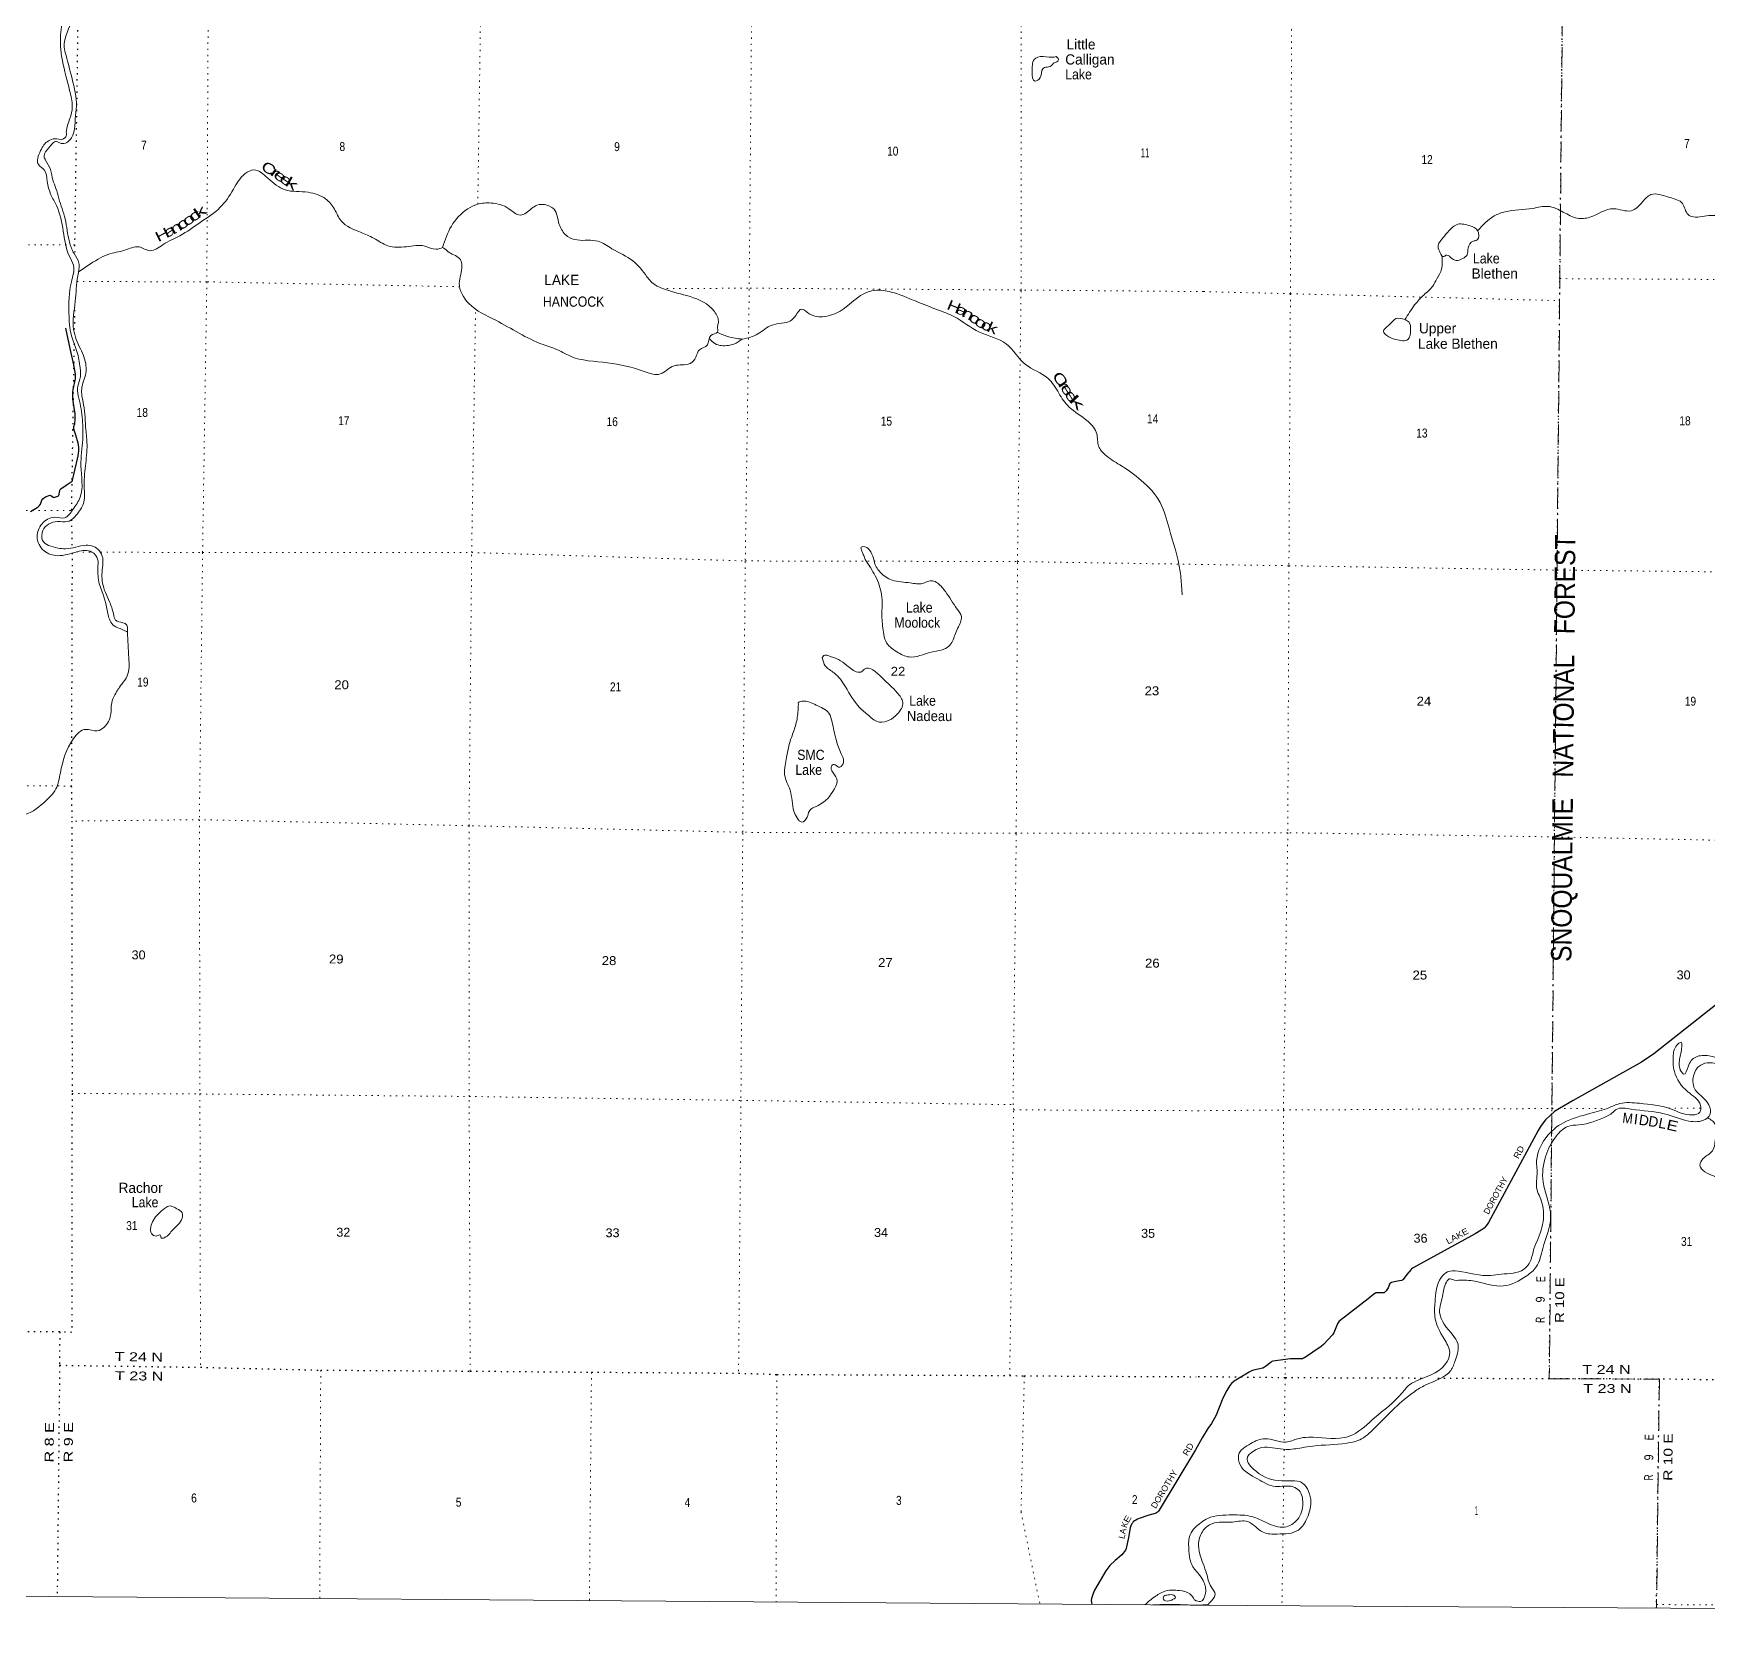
# Model space of a CAD drawing. Header units: feet. Extents: x -248627 to 3, y 0 to 184934.
# Drawn here: x -178134 to -145344, y 0 to 31326 of the extents above; entities that cross this region are included whole.
import ezdxf
from ezdxf.enums import TextEntityAlignment as Align

# ---------------------------------------------------------------- set-up
doc = ezdxf.new("R2010")
doc.units = ezdxf.units.FT
doc.header["$LTSCALE"] = 80
doc.linetypes.add('DOT_DASHED', pattern=[7.7, 5, -1.2, 0.3, -1.2])
doc.linetypes.add('DOTTED', pattern=[1.5, 0.3, -1.2])
for name, color, linetype, lineweight in [('29', 7, 'Continuous', 25), ('30', 7, 'Continuous', 13), ('39', 7, 'Continuous', 13), ('4', 7, 'Continuous', 13), ('41', 7, 'Continuous', 13), ('44', 7, 'DOT_DASHED', 13), ('6', 7, 'DOTTED', 25), ('7', 7, 'DOTTED', 13)]:
    doc.layers.add(name, color=color, linetype=linetype, lineweight=lineweight)

msp = doc.modelspace()

# ---------------------------------------------------------------- linework, layer by layer
at = {"layer": '29'}
for points in [[(-177894.13, 22250.09), (-177835.11, 22274.74), (-177813.03, 22280.67), (-177795.94, 22276.52), (-177751.43, 22244.47), (-177735.46, 22236.78), (-177714.04, 22239.13), (-177655.28, 22260.5), (-177642.21, 22271.15), (-177632.13, 22294.33), (-177621.45, 22376.23), (-177611.6, 22391.39), (-177596.52, 22406.5), (-177491.15, 22477.57), (-177395.33, 22540.04), (-177379.31, 22557.85), (-177372.18, 22575.65), (-177319.65, 22798.4), (-177272.48, 22995.85), (-177260.01, 23052.83), (-177252.98, 23109.28), (-177249.33, 23136.51), (-177249.33, 23218.41), (-177253.81, 23266.42), (-177260.01, 23300.31), (-177304.26, 23456.8), (-177341.91, 23574.51), (-177343.66, 23596.6), (-177341.91, 23626.14), (-177325.89, 23681.34), (-177321.26, 23708.95), (-177316.99, 23734.75), (-177318.77, 23852.27), (-177319.96, 23872.09), (-177357.07, 24124.65), (-177363.28, 24167.41), (-177365.06, 24245.75), (-177365.06, 24300.95), (-177358.48, 24352.3), (-177313.43, 24560.91), (-177311.25, 24597.1), (-177313.43, 24642.81), (-177324.11, 24728.28), (-177344.59, 24837.49), (-177416.6, 25155.22), (-177501, 25555.79)], [(-178191.66, 21964.05), (-178065.38, 22040.04), (-178043.43, 22055.74), (-178018.5, 22080.67), (-177999.64, 22107.19), (-177973.91, 22185.23), (-177954.4, 22208.86), (-177918.79, 22235.57), (-177896.18, 22248.11)], [(-144905.44, 12513.93), (-146399.02, 11338.8), (-146635.94, 11171.71), (-147976.72, 10420.31), (-148243.51, 10268.49), (-148340.84, 10204.01), (-148423.19, 10134.86), (-148515.46, 10042.54), (-148600.45, 9933.2), (-148664.17, 9832.2), (-149636.47, 8031.81), (-149660.34, 7993.12), (-149687.05, 7957.89), (-149722.26, 7922.66), (-149779.32, 7883.78), (-149896.01, 7812.55), (-151108.77, 7143.61), (-151129.41, 7131.47), (-151141.21, 7123.91), (-151151.79, 7114.77), (-151235.22, 7012.77), (-151303.02, 6917.67), (-151309.37, 6910.7), (-151313.16, 6907.51), (-151316.95, 6905.09), (-151321.2, 6903.11), (-151326.06, 6901.29), (-151335.8, 6898.85), (-151447.69, 6879.72), (-151537.01, 6854.2), (-151556.13, 6846.61), (-151562.2, 6841.75), (-151568.82, 6834.48), (-151599.23, 6751.25), (-151610, 6732.1), (-151641, 6693.61)], [(-151641, 6693.61), (-151658.41, 6671.99), (-151664.71, 6665.55), (-151671.08, 6660.53), (-151678.37, 6656.59), (-151686.03, 6654.07), (-151694.15, 6652.79), (-151701.27, 6652.34), (-151799.23, 6656.19), (-151825.94, 6654.98), (-151838.08, 6651.95), (-151848.17, 6647.63), (-151881.79, 6627.04), (-151994.02, 6540.16), (-152542.81, 6112.59), (-152558.59, 6099.24), (-152573.64, 6082.03), (-152586.51, 6062.8), (-152598.65, 6036.06), (-152664.21, 5870.86), (-152690.65, 5829.24), (-152865.13, 5644.31), (-152910, 5605.58), (-153235.39, 5383.14), (-153257.25, 5372.21), (-153280.4, 5363.15), (-153322.8, 5360.06), (-153515.82, 5359.24), (-153857.57, 5314.5), (-153876.99, 5307.21), (-153892.58, 5298.19), (-154000.82, 5210.03), (-154022.67, 5195.46), (-154052.6, 5180.78), (-154235.73, 5140.18), (-154276.39, 5126.22), (-154320.91, 5100.61), (-154614.28, 4921.95), (-154665.48, 4877.8), (-154699.47, 4836.5), (-154757.74, 4741.75), (-154836.61, 4593.55), (-154966.46, 4258.27), (-155060.53, 4093.92), (-155130.43, 3994.68), (-155246.2, 3813.54), (-155372.57, 3577.25)], [(-155372.57, 3577.25), (-156084.29, 2396.73), (-156098.57, 2376.6), (-156116.96, 2359.24), (-156138.51, 2342.94), (-156163.42, 2331.07), (-156308.67, 2292.27), (-156479.04, 2234.62), (-156507.42, 2222), (-156543.14, 2204.15), (-156568.36, 2187.32), (-156593.59, 2166.29), (-156610.4, 2143.15), (-156625.89, 2119.76), (-156639.85, 2087.38), (-156653.19, 2048.04), (-156687.29, 1861.05), (-156733.74, 1648), (-156747.57, 1615.72), (-156768.07, 1582.59), (-156788.56, 1552.62), (-156813.47, 1523.92), (-156947.41, 1410.48), (-157048.68, 1310.21), (-157090.72, 1263.94), (-157128.53, 1208.88), (-157349.71, 828.42), (-157380.8, 767.56), (-157400.78, 703.41), (-157412.33, 666.6), (-157414.43, 632.95), (-157405.47, 548.3)]]:
    msp.add_lwpolyline(points, dxfattribs=at)
at = {"layer": '39'}
msp.add_lwpolyline([(-155147.3, 541.01), (-155233.15, 541.01), (-155393.5, 534.37)], dxfattribs=at)
for points in [[(-175519.29, 46552.7), (-175898.8, 46278.78), (-175992.46, 45903), (-176053.36, 45417.91), (-176127.65, 44685.01), (-176080.01, 44482.76), (-176067.57, 44059.2), (-176206.99, 43875.56), (-176368.32, 43710.35), (-176403.19, 43513.23), (-176465.16, 43247.91), (-176684.28, 42978.63), (-176855.91, 42646.21), (-176850.84, 42424.37), (-176803.42, 41905.59), (-176890.62, 41711.17), (-177182.45, 41426.72), (-177223.61, 41211.53), (-177185.35, 40910.62), (-177096.32, 40641.29), (-177101.77, 40385.31), (-177134.85, 40172.04), (-177219.55, 40013.88), (-177291.28, 39621.68), (-177262.32, 39228.14), (-177209.92, 38931.07), (-177207.37, 38221.35), (-177241.57, 37774.21), (-177260.26, 37431.71), (-177326.82, 36974.93), (-177525.98, 36542.07), (-177820.73, 36340.31), (-177871.25, 36177.67), (-177830.44, 35917.05), (-177744, 35754.61), (-177751.91, 35615.6), (-177844.21, 35191.41), (-177874.92, 34703.91), (-177830.86, 34235.57), (-177730.97, 33875.38), (-177699.01, 33705.6), (-177630.25, 33426.46), (-177548.53, 33062.47), (-177576.79, 32758.4), (-177493.86, 32634.32), (-177397.27, 32477.8), (-177424.08, 32131.37), (-177602.4, 31301.06), (-177603.66, 31057.12), (-177566.93, 30792.52), (-177425.76, 30205.96), (-177375.59, 29892.79), (-177421.05, 29657.5), (-177491.07, 29392.3), (-177500.32, 29303.71), (-177557.32, 29258.09), (-177714.36, 29262.18), (-177841.77, 29223.54), (-177995.39, 29032.02), (-178031.4, 28750.23), (-177925.95, 28654.08), (-177866.53, 28429.5), (-177791.51, 28166.41), (-177685.59, 27955.33), (-177551.37, 27451.53), (-177434.95, 26972.16), (-177352.81, 26789.62), (-177391.51, 26457.47), (-177440.04, 25843.18), (-177389.53, 25405), (-177282.92, 25095.12), (-177220.74, 24775.75), (-177225.76, 24552.02), (-177274.45, 24375.24), (-177244.81, 24183.31), (-177175.98, 23759.01), (-177169.1, 23371.82), (-177206.18, 22860.2), (-177218.52, 22241.4), (-177364.79, 21997.36), (-177517.96, 21840.11), (-177727.3, 21848.93), (-177966.7, 21719.02), (-178062.69, 21470.29), (-177927.48, 21190.27), (-177658.86, 21095.99), (-177277.16, 21173.61), (-176993.26, 21167.84), (-176878.33, 21027.21), (-176874.59, 20855.79), (-176848.56, 20544.95)], [(-175405.34, 46551.81), (-175647.83, 46370.23), (-175838.03, 46154.99), (-175890.81, 45673.83), (-175989.48, 44925.12), (-176047.56, 44649.68), (-175977.34, 44479.39), (-175978.48, 44094.32), (-176111.09, 43817.84), (-176268.45, 43648.55), (-176304.28, 43530.07), (-176346.08, 43266.5), (-176437.15, 43084.23), (-176724.35, 42694.88), (-176763.98, 42443.38), (-176718.98, 41894.39), (-176786.59, 41659.39), (-177044.95, 41467.24), (-177111.45, 41314.89), (-177114.48, 41089.12), (-177014.08, 40916.42), (-176955.65, 40768.47), (-176999.2, 40525.09), (-177026.65, 40130.28), (-177140.46, 39903.96), (-177200.25, 39501.52), (-177185.56, 39245.27), (-177132.34, 39008.68), (-177110.58, 38679.76), (-177119.22, 38365.77), (-177153.95, 37549.26), (-177186.29, 37241.22), (-177286.94, 36794.96), (-177450.11, 36492.68), (-177639.03, 36372.19), (-177767.57, 36248.88), (-177714.22, 36022.37), (-177625.41, 35736.92), (-177674.4, 35537.96), (-177750.79, 35248.65), (-177755.99, 34861.61), (-177741.04, 34325.11), (-177711.37, 34135.2), (-177546.94, 33631.01), (-177480.4, 33186.57), (-177461.27, 32811.31), (-177414.49, 32695.77), (-177280.8, 32452.07), (-177282.36, 32185.95), (-177362.25, 31636.6), (-177531.16, 31056.16), (-177497.06, 30896.43), (-177378.35, 30437.19), (-177292.41, 29900.83), (-177315.5, 29651.32), (-177354.6, 29356.22), (-177483.71, 29190.58), (-177594.73, 29171.89), (-177682.85, 29209.34), (-177833.54, 29086.33), (-177924.31, 28926.24), (-177899.24, 28843.25), (-177803.03, 28658.5), (-177753.38, 28456.23), (-177695.19, 28290.14), (-177637.4, 28093.81), (-177513.89, 27692.97), (-177431.32, 27242.28), (-177339.68, 27017.27), (-177245.54, 26828.53), (-177267, 26578.64), (-177316.05, 26077.43), (-177347.63, 25525.42), (-177295.88, 25329.17), (-177139.58, 24970.24), (-177109.35, 24671.45), (-177190.12, 24355.98), (-177185.71, 24234.95), (-177151.92, 24051.03), (-177108.16, 23560.53), (-177085.85, 23271.92), (-177117.6, 22857.01), (-177139.67, 22413.75), (-177138.81, 22177.85), (-177250.66, 21947.47), (-177468.62, 21764.86), (-177663.97, 21765.43), (-177837.91, 21711.27), (-177950.28, 21591.79), (-177954.95, 21394.27), (-177658.87, 21245.19)], [(-158105.05, 30874.97), (-158184.8, 30858.95), (-158416.21, 30874.1), (-158556.4, 30783.21), (-158567.45, 30710.78), (-158575.49, 30561.69), (-158517.33, 30393.58), (-158413.71, 30460.76), (-158367.05, 30635.55), (-158282.02, 30668.7), (-158178.72, 30711.69), (-158162.29, 30735.67), (-158066.94, 30786.83), (-158058.48, 30816.96), (-158105.05, 30874.97)], [(-177259.37, 26649.67), (-176869.91, 26904.21), (-176677.34, 26996.42), (-176345.9, 27080.75), (-176067.12, 27143.6), (-175848.57, 27070.15), (-175597.22, 27189.81), (-175264.57, 27364.86), (-174866.31, 27625.73), (-174475.65, 27920.97), (-174219.14, 28274.44), (-173985.39, 28583.86), (-173819.32, 28652.23), (-173541.55, 28489.28), (-173206.23, 28263.07), (-172751.7, 28214.72), (-172413.07, 28085.25), (-172238.49, 27887.37), (-172108.69, 27653.8), (-171718.97, 27428.89), (-171472.78, 27314.74), (-171192.78, 27167.9), (-170830.51, 27148.99), (-170467.82, 27160.33), (-170249.12, 27098.97), (-170119.02, 27134.41)], [(-149844.08, 27463.23), (-149523.03, 27750.49), (-149309.13, 27834), (-148769.17, 27899.59), (-148468.95, 27938.27), (-148169.61, 27827.76), (-147896.5, 27707.3), (-147652.77, 27726.13), (-147186.71, 27892.94), (-146840.65, 27852.74), (-146616.15, 28026.92), (-146454.25, 28169.19), (-146090.16, 28114.77), (-145833.16, 27992.39), (-145723.68, 27778.07), (-145621.25, 27735.17), (-145274.8, 27761.5), (-144978.6, 27802.22), (-144832.82, 27942.55), (-144629.11, 28003.94), (-144316.93, 28022.4), (-144029.69, 27907.91), (-143679.65, 27859.62), (-143342.96, 27938.43), (-143040.73, 27977.1), (-142666.7, 27900.45), (-142202.22, 27797.1), (-142020.48, 27888.85), (-141651.93, 27906.99), (-141195.1, 27872.23), (-140712.12, 27833.29), (-140039.21, 27565.48), (-139489.62, 27211.65), (-139297.24, 27057.36), (-138871.33, 26899.78), (-138595.32, 26585.76), (-138330.35, 26451.23), (-138032.98, 26346.78), (-137503.91, 25926.52), (-137254.99, 25800.15), (-136788.4, 25712.92), (-136573.7, 25588.75), (-135899.64, 25173.75), (-135596.09, 25093.46), (-135411.05, 25060.18), (-135066.99, 24677.23), (-134464.14, 24135.6), (-134049.09, 23840.98), (-133826.27, 23384.09), (-133395.9, 22954.29), (-133195.87, 22731.41), (-133070.67, 22450.47), (-132731.81, 22210.7), (-132617.76, 22089.1), (-132543.89, 21990.63)], [(-170120.88, 27135.69), (-169948.97, 27552.67), (-169628.25, 27889.17), (-169437.72, 27979.39), (-169169.51, 28004.07), (-168822.58, 27892.63), (-168600.68, 27768.73), (-168483.29, 27811.53), (-168273.83, 27961.99), (-167914.78, 27852.41), (-167870.25, 27718.75), (-167818.24, 27542.66), (-167671.82, 27347.17), (-167487.43, 27280.22), (-167076.88, 27256.65), (-166802.92, 27109.88), (-166395.27, 26870.62), (-166117.47, 26560.49), (-166042.16, 26468.77), (-165776.35, 26316.06), (-165274.76, 26172.33), (-164797.33, 25879.73), (-164719.68, 25662.97), (-164734.83, 25584.54), (-164738.28, 25477.73), (-164868.13, 25406.86), (-164935.03, 25224.28), (-165087.33, 25131.53), (-165161.77, 24987.35), (-165274.26, 24859.8), (-165587.01, 24817.56), (-165725.05, 24736.73), (-165857.05, 24655.81), (-166154.53, 24700.06), (-166891.34, 24875.13), (-167628.71, 25007.86), (-167852.76, 25121.71), (-168153.38, 25232.54), (-169079.52, 25706.48), (-169604.79, 26036), (-169794.84, 26431.67), (-169741.89, 26775.73), (-169772.54, 26893.07), (-169992.15, 27037.11), (-170099.78, 27121.19), (-170120.88, 27135.69)], [(-150547.83, 26972.05), (-150615.47, 27199.99), (-150570.77, 27270.31), (-150475.47, 27384.72), (-150388.3, 27487.07), (-150232.68, 27589.04), (-149995.3, 27555.48), (-149848.83, 27467.98), (-149855.97, 27280.51), (-149934.63, 27256.75), (-150034.04, 27126.24), (-150052.98, 26987.22), (-150139.95, 26919.15), (-150269.04, 26877.51), (-150377.4, 26940.61), (-150471.79, 26981.45), (-150512.21, 26955.46), (-150547.83, 26972.05)], [(-151272.41, 25719.65), (-151081.48, 26006.92), (-150903.17, 26201.52), (-150724.97, 26377.97), (-150645.64, 26516.65), (-150553.9, 26711.73), (-150539.1, 26832.62), (-150547.83, 26972.05)], [(-164250.77, 25336.2), (-163945.24, 25441.04), (-163666.98, 25614.78), (-163305.34, 25698.71), (-163203.24, 25802.21), (-163082.73, 25927.63), (-162972.87, 25859.65), (-162677.91, 25777.12), (-162334.04, 25887.49), (-161872.3, 26226.16), (-161655.89, 26293.86), (-161334.08, 26261.38), (-160847.11, 26079.54), (-160428.38, 25914.73), (-160105.91, 25781.43), (-159604.5, 25474.4), (-159079.92, 25243.67), (-158706.65, 24843.57), (-158265.2, 24571.6), (-158049.63, 24276.41), (-157958.87, 24136.1), (-157851.75, 24013.71), (-157478.98, 23726.52), (-157307.03, 23482.31), (-157272, 23241.92), (-157145.37, 23072.91), (-156855.98, 22875.53), (-156437.11, 22571.61), (-156068.3, 22139.31), (-155891.79, 21634.95), (-155673.63, 20783.26), (-155643.8, 20454.23), (-155633.37, 20331.11)], [(-151272.31, 25719.8), (-151447.45, 25740.77), (-151591.18, 25606.47), (-151690.52, 25490.07), (-151628.57, 25411.1), (-151451.86, 25331.5), (-151212.27, 25330.18), (-151160.78, 25529.51), (-151190.16, 25668.79), (-151272.41, 25719.65)], [(-164892.94, 25344.57), (-164785.64, 25250.53), (-164522.28, 25214.79), (-164415.17, 25241.6), (-164252.29, 25336.48)], [(-164739.62, 25473.18), (-164532.03, 25388.31), (-164250.77, 25336.2)], [(-177658.87, 21245.19), (-177505.99, 21231.07), (-177104.27, 21300.36), (-176961.57, 21278.31), (-176779.28, 21054.13), (-176779.24, 20906.95), (-176781.94, 20556.17), (-176647.84, 20193.5), (-176568.45, 19956.56), (-176525.82, 19831), (-176383.47, 19782.75), (-176339.39, 19766.03), (-176301.75, 19719.16), (-176293.31, 19598.08)], [(-161841.53, 21018), (-161646.43, 20698.89), (-161522.42, 20334.34), (-161515.89, 19920.94), (-161488.03, 19595.97), (-161442.08, 19417.94), (-161223.31, 19211.42), (-160984.98, 19111.49), (-160544.64, 19206.48), (-160202.73, 19320.92), (-160087.01, 19539.15), (-160032.87, 19671.5), (-159959.28, 19902.38), (-160041.87, 20050.66), (-160270.92, 20392.4), (-160421.79, 20555.69), (-160527.87, 20605.47), (-160713.89, 20551.48), (-160961.46, 20562.82), (-161313.21, 20615.85), (-161550.78, 20772.22), (-161627.91, 20878.08), (-161682.13, 21040.09), (-161756.43, 21206.4), (-161886.42, 21274.65), (-161920.82, 21263.01), (-161907.78, 21184.2), (-161872.7, 21097.05), (-161841.53, 21018)], [(-176848.56, 20544.95), (-176688.35, 20026.7), (-176620.95, 19795.97), (-176523.5, 19703.95), (-176407.33, 19656.04), (-176359.33, 19631.21), (-176293.44, 19599.87)], [(-176293.31, 19598.08), (-176267.83, 19095.72), (-176298.8, 18739.27), (-176405.65, 18581.41), (-176520.8, 18405.51), (-176595.4, 18249.23), (-176623.35, 17967.34), (-176749.27, 17739.16), (-176885.25, 17662.33), (-177112.42, 17693.56), (-177350.51, 17511.22), (-177607.21, 16843.23), (-177696.06, 16525.85), (-177933.33, 16254.78), (-178367.51, 16018.58), (-178464.03, 16029.94), (-178577.08, 16160.47), (-178873.45, 16287.37), (-178937.85, 16441.45), (-179104.43, 16635.19), (-179144.51, 16649.83)], [(-162555.66, 19132.25), (-162631.62, 19145.91), (-162666.26, 19125.12), (-162673.19, 19113.57), (-162682.98, 19099.66)], [(-162682.98, 19099.66), (-162624.74, 18937.6), (-162451.39, 18798.21), (-162231.44, 18529.16), (-161954.91, 18124.29), (-161773.8, 17962.62), (-161562.03, 17834.82), (-161372.23, 17870.62), (-161211.44, 17995.52), (-161105.74, 18217.91), (-161213.94, 18408.86), (-161514.09, 18705.17), (-161858.22, 18875.04), (-161931.53, 18815.53), (-161985.93, 18814.23), (-162201.67, 18946.12), (-162367.29, 19061.21), (-162555.66, 19132.25)], [(-163152.46, 18184.48), (-163160.56, 18031.36), (-163210.53, 17759.83), (-163298.54, 17504.94), (-163385.98, 17143.19), (-163412.25, 16986.28), (-163420.76, 16802.92), (-163316.02, 16503.14), (-163239.01, 16088.81), (-163176.33, 15956.93), (-163084.76, 15877.09), (-162978.72, 15974.48), (-162942.97, 16086.92), (-162762.15, 16203.48), (-162445.59, 16529.95), (-162396.62, 16726.88), (-162499.25, 16883.48), (-162504.13, 16970.24), (-162453.27, 17007.88), (-162365.4, 16952.28), (-162277.89, 17019.67), (-162327.24, 17244.12), (-162416.38, 17505.38), (-162492.49, 17837.04), (-162554.63, 18009.23), (-162804.26, 18167.78), (-163087.21, 18244.1), (-163154.1, 18212.72), (-163152.46, 18184.48)], [(-155147.3, 541.01), (-155127, 549.72), (-155103.8, 573.51), (-154989.92, 744.87), (-155067.57, 894.49), (-155156.65, 1155.07), (-155289.31, 1536.87), (-155314.19, 1758.79), (-155220.16, 2002.23), (-155048.26, 2132.35), (-154649.43, 2164.44), (-154349.39, 2172.88), (-154048.61, 1963.56), (-153770.97, 1929.78), (-153355.76, 2008.16), (-153187.27, 2245.15), (-153116.68, 2609.7), (-153320.06, 2949.54), (-153553.49, 2970.98), (-153821.18, 2984.54), (-154286.71, 3253.23), (-154364.4, 3394.79), (-154240.65, 3555.41), (-154024.8, 3628.83), (-153600.23, 3586.18), (-153294, 3620.8), (-153076.36, 3653.88), (-152411.65, 3706.7), (-152123.23, 3793.83), (-151831.88, 4038.21), (-151087, 4717.64), (-150872.84, 4845.5), (-150373.85, 5135.12), (-150284.06, 5340.28), (-150235.86, 5664.63), (-150329.58, 5820.39), (-150592.68, 6275.49), (-150534.48, 6589.7), (-150458.37, 6865.5), (-150387.52, 6931.65), (-150337.29, 6913.23), (-150182.33, 6902.3), (-149864.38, 6874.35), (-149341.4, 6790.84), (-148895.32, 6983.97), (-148698.98, 7162.34), (-148572.05, 7522.55), (-148417.43, 8142.7), (-148491.63, 8538.28), (-148564.45, 8824.99), (-148513.13, 9338.84), (-148303.47, 9728.84), (-148082.94, 9913.13), (-147867.32, 9946.22), (-147318.72, 10112.58), (-147215.67, 10174.52), (-147130.69, 10246.64), (-146842.75, 10253.13), (-146192.96, 10162.87), (-145708.58, 10019.08), (-145388.26, 10053.62), (-145299.15, 10141.85), (-145318.15, 10337.52), (-145610.08, 10681.88), (-145629.33, 10833.2), (-145513.07, 11090.64), (-145353.61, 11160.34), (-145080.07, 11112.47), (-144464.82, 10969.98), (-144198.69, 11033.04), (-143832.52, 11333.47), (-143714.19, 11598.96), (-143602.1, 12521.78), (-143528.36, 13081.89), (-143293.41, 13667.32), (-143121.13, 13861.95), (-142974.12, 13869.21), (-142629.69, 13893.54), (-142149.08, 13794.13), (-141608.8, 13569.38), (-141467.99, 13548.45), (-141111.32, 13600.93), (-140916, 13605.91), (-140718.75, 13594.75), (-140325.22, 13753.89), (-139923.45, 13945.25), (-139843.8, 14138.37), (-139838.55, 14348.03), (-139913.74, 14572.24), (-139807.18, 14892.24), (-139588.68, 15074.52), (-139274.45, 15099.01), (-138955.38, 14917.82)], [(-155382.57, 2057.03), (-155134.23, 2235.65), (-154654.66, 2303.59), (-154268.28, 2271.23), (-153977.06, 2148.66), (-153629.25, 2064.09), (-153374.69, 2213.91), (-153272.15, 2533.93), (-153345.21, 2780.31), (-153457.53, 2853.51), (-153803.78, 2861.46), (-154159.28, 3008.57), (-154499.93, 3286.66), (-154529.04, 3474.33), (-154292.15, 3700.86), (-154015.76, 3796.13), (-153599.38, 3731.34), (-153371.49, 3796.63), (-153159.92, 3825.72), (-152459.31, 3819.86), (-152293.89, 3875.41), (-151867.15, 4203.74), (-151330.78, 4688.73), (-151178.81, 4855.24), (-150999.07, 4949.02), (-150441.27, 5310.9), (-150393.91, 5492.1), (-150505.15, 5750.79), (-150685.75, 6197.36), (-150682.15, 6469.53), (-150560.53, 6954.78), (-150435.06, 7064.98), (-150231.64, 7077.98), (-149589.87, 6993.82), (-149388.39, 7018.93), (-148942.87, 7115.28), (-148811.04, 7279.89), (-148747.24, 7517.46), (-148661.51, 7718.61), (-148556.25, 8159.59), (-148628.54, 8537.02), (-148684.14, 8670.39), (-148682.05, 9027.25), (-148693.26, 9176.51), (-148507, 9697.7), (-148165.05, 9988.18), (-147648.59, 10166.81), (-147277.47, 10279.7), (-147065.6, 10361.21), (-146679, 10367.15), (-146071.6, 10258.98), (-145635.4, 10139.65), (-145494.15, 10193.32), (-145481.3, 10324.3), (-145731.4, 10593.83), (-145992.82, 10992.46), (-146015.13, 11309.13), (-145919.2, 11532.4), (-145862.65, 11562.34), (-145849.03, 11481.61), (-145890.76, 11231.83), (-145861.95, 10993.76), (-145809.92, 10939.03), (-145726.53, 11083.75), (-145576.42, 11274.47), (-145314.56, 11297.23), (-145091.46, 11231.49), (-144554.62, 11107.57), (-144314.88, 11132.47), (-144088.65, 11258.25), (-143891.96, 11497.11), (-143795.55, 11803.05), (-143733.2, 12482.17), (-143704.2, 12965.91), (-143536.72, 13374.28), (-143320.74, 13812.64), (-143170.92, 13954.97), (-142900.98, 13981.72), (-142419.98, 13948.84), (-141979.49, 13873.85), (-141778.85, 13755.81), (-141568.05, 13651.82), (-141358.55, 13670.84), (-141027.67, 13790), (-140866.74, 13766.94), (-140728.12, 13713.76), (-140530.53, 13763.08), (-140201.43, 13920.56), (-140031.59, 14044.64), (-139980.52, 14169.37), (-140025.84, 14338.98)], [(-145340.94, 10084.88), (-145187.55, 9945.66), (-145186.86, 9719.84), (-145248.92, 9435.89), (-145428.99, 9283.64), (-145492.18, 9150.92), (-145394.26, 9025.38), (-145091.27, 8850.32), (-145056.17, 8654.56), (-145075.2, 8499.41), (-144931.06, 8357.49), (-144706.79, 8148.59), (-144641.3, 7984.92), (-144569.54, 7861.53), (-144417.24, 7739.73), (-144368.04, 7545.9), (-144288.87, 7311.58), (-144102.56, 7151.28), (-143823.52, 7012.65), (-143633.83, 6741.44), (-143528.12, 6571.5), (-143432.33, 6425.8), (-143402.98, 6280.47), (-143252.69, 6158.68), (-143075.88, 6095.21), (-142898.74, 5745.43), (-142795.49, 5496.87), (-142632.77, 5435.49), (-142460.1, 5353.9), (-142425.27, 5111.76), (-142348.17, 4869.39), (-142111.73, 4674.54), (-141769.35, 4348.05), (-141624.49, 4331.13), (-141524.67, 4185.41), (-141329.34, 3847.63), (-141095.65, 3525.77), (-140842.93, 3361.08), (-140208.15, 3115.65), (-139866.42, 3023.05), (-139746.75, 2828.84), (-139621.41, 2572.09), (-139411.68, 2284.64), (-139354.53, 2072.62), (-139406.67, 1764.43), (-139375.66, 1558.6), (-139177.45, 1367.99), (-138782.8, 1029.12), (-138641.71, 709.78), (-138582.14, 568.32), (-138508.17, 419.63)], [(-175325.16, 8302.85), (-175489.63, 8353.41), (-175568.84, 8304.05), (-175785.35, 8079.09), (-175837.56, 7940.66), (-175821.12, 7815.44), (-175733.14, 7767.91), (-175646.31, 7784.91), (-175630.95, 7728.25), (-175574.49, 7733.55), (-175407.23, 7890.62), (-175220.9, 8118), (-175223.54, 8220.86), (-175325.16, 8302.85)], [(-155382.57, 2057.03), (-155477.89, 1911.42), (-155505.63, 1645.65), (-155482.21, 1439.69), (-155431.7, 1301.93), (-155393.72, 1243.22)], [(-155392.69, 637.35), (-155272.58, 609.31), (-155175.02, 768.06), (-155225.91, 1016.33), (-155311.7, 1151.89), (-155393.72, 1243.22)], [(-156368.47, 541.03), (-156158.65, 710.72), (-155947.77, 816.8), (-155689.91, 821.46), (-155485.29, 760.29), (-155391.18, 635.35)], [(-155855.61, 630.1), (-155986.48, 633.85), (-156004.11, 670.37), (-155993.5, 710.55), (-155908.58, 735.64), (-155797.88, 730.14), (-155764.27, 683.33), (-155790.74, 661.5), (-155855.61, 630.1)], [(-156208.19, 539.86), (-156138.78, 543.52), (-155878.41, 549.87), (-155559.18, 541.21), (-155393.5, 534.37)]]:
    msp.add_spline(points, degree=3, dxfattribs=at)
at = {"layer": '4'}
msp.add_lwpolyline([(-246606.45, 184933.97), (-215781.67, 184615.95), (-184956.48, 184340.33), (-154130.93, 184107.12), (-123305.1, 183916.31), (-92479.02, 183767.9), (-61652.78, 183661.9), (-30826.42, 183598.29), (0, 183577.08), (0, -0.01), (-31078.93, 21.37), (-62157.81, 85.49), (-93236.57, 192.37), (-124315.16, 342), (-155393.5, 534.37), (-186471.55, 769.49), (-217549.26, 1047.36), (-248626.55, 1367.98)], close=True, dxfattribs=at)
msp.add_lwpolyline([(-246606.45, 184933.97), (-215781.67, 184615.95), (-184956.48, 184340.33), (-154130.93, 184107.12), (-123305.1, 183916.31), (-92479.02, 183767.9), (-61652.78, 183661.9), (-30826.42, 183598.29), (0, 183577.08), (0, -0.01), (-31078.93, 21.37), (-62157.81, 85.49), (-93236.57, 192.37), (-124315.16, 342), (-155393.5, 534.37), (-186471.55, 769.49), (-217549.26, 1047.36), (-248626.55, 1367.98)], close=True, dxfattribs=at)
at = {"layer": '44'}
msp.add_lwpolyline([(-155140.03, 37387.78), (-148134.36, 37217.51), (-148443.76, 4968.69), (-146287.18, 4965.23), (-146343.96, 473.95)], dxfattribs=at)
at = {"layer": '6'}
for p, q in [((-177329.91, 25907.55), (-177337.04, 25465.1)), ((-177389.79, 21802.73), (-177379.32, 21243.05)), ((-146343.96, 473.95), (-146287.18, 4965.23))]:
    msp.add_line(p, q, dxfattribs=at)
for points in [[(-177151.78, 37561.33), (-177258.87, 32435.65), (-177264.07, 31748.21), (-177329.38, 27184.48), (-177327.31, 27009.54)], [(-148443.76, 4968.69), (-148390.17, 10264.59), (-148340.28, 15583.57), (-148289.23, 20813.2), (-148241.09, 26092.66), (-148236.96, 26523.41), (-148189.91, 31427.98), (-148185.75, 31861.29), (-148134.36, 37217.51)], [(-177340.45, 25253.69), (-177393.17, 21983.63), (-177392.79, 21963.27)], [(-177377.99, 21151.74), (-177393.19, 16582.33), (-177382.26, 15896.69), (-177379.4, 10559.87), (-177385.84, 5880.45), (-177621.39, 5887.59), (-182748.66, 5925.11), (-183008.65, 5912.42), (-186434.64, 5926.69)], [(-177621.39, 5887.59), (-177622.07, 5236.38), (-177670.13, 698.57)], [(-124286.98, 5462.17), (-125257.32, 5473.42), (-127707.39, 5504.98), (-130681.01, 5521.26), (-133022.36, 5552.23), (-136022.19, 5562.61), (-138339.29, 5609.57), (-141292.85, 5613.65), (-143288.03, 5622.55), (-143308.24, 4919), (-146287.18, 4965.23), (-148443.76, 4968.69), (-150637.77, 4977.54)], [(-177622.07, 5236.38), (-174863.36, 5195.89), (-172507.66, 5140.56), (-169581.49, 5122.05), (-167205.2, 5100.73), (-164323.35, 5080.79), (-163574.45, 5056.78), (-159012.91, 5034.8), (-158727, 5029), (-155362.7, 5011.46)], [(-150946.38, 4978.79), (-153618.21, 4989.57), (-155362.7, 5011.46)]]:
    msp.add_lwpolyline(points, dxfattribs=at)
at = {"layer": '7'}
for p, q in [((-177329.38, 27184.48), (-177404.41, 27184.84)), ((-180675.59, 21965.68), (-177393.17, 21983.63)), ((-177288.94, 21168.42), (-176987.6, 21166.81)), ((-177393.19, 16582.33), (-179846.3, 16599.89)), ((-158934.97, 10239.5), (-155326.86, 10222.41)), ((-146106.24, 10270.09), (-145464.66, 10271.31)), ((-172507.66, 5140.56), (-172528.33, 658.71)), ((-167205.2, 5100.73), (-167245.2, 621.35)), ((-163574.45, 5056.78), (-163587.59, 592.21)), ((-153637.75, 3581.03), (-153646.1, 2978.65)), ((-153647.84, 2853.25), (-153658.74, 2067.4)), ((-153660.7, 1925.85), (-153680.16, 522.65))]:
    msp.add_line(p, q, dxfattribs=at)
for points in [[(-174646.85, 37520.16), (-174713.88, 31627.81), (-174738.96, 26460.72), (-174822.28, 21155.28), (-174884.46, 15924.16), (-174874.04, 10550.96), (-174863.36, 5195.89)], [(-169431.61, 27981.1), (-169379.01, 31601.66), (-169293.98, 37483.69)], [(-159012.91, 5034.8), (-158934.97, 10239.5), (-158947.71, 10340.48), (-158884.39, 15656.26), (-158861.24, 20980.63), (-158789.81, 26300.34), (-158785.04, 31604.8), (-158780.04, 37420.85)], [(-164026.56, 37242.63), (-164069.9, 31606.09), (-164114.8, 26312.24), (-164192.41, 20982.54), (-164241.72, 15660.52), (-164277.78, 10425.03), (-164323.35, 5080.79)], [(-153527.43, 37348.59), (-153491.44, 31528.44), (-153514.33, 26227.91), (-153543.43, 20899.19), (-153565.92, 15669.23), (-153652, 10235.97), (-153618.21, 4989.57), (-153635.68, 3729.64)], [(-177489.83, 27185.24), (-182567.6, 27209.35), (-182560.81, 27414.91), (-182782.32, 27417.84), (-186253.49, 27441.41)], [(-169783.21, 26364.81), (-174738.96, 26460.72), (-177273.93, 26466.5)], [(-155216.5, 26269.21), (-158789.81, 26300.34), (-164142.67, 26336.81), (-165803.54, 26327.15)], [(-155216.5, 26269.21), (-153514.33, 26227.91), (-148241.09, 26092.66)], [(-148236.96, 26523.41), (-143470.15, 26499.54), (-138135.24, 26417.91), (-132809.88, 26427.05), (-127484.71, 26401.93), (-124171.68, 26418.34)], [(-169581.49, 5122.05), (-169599.89, 10501.41), (-169603.19, 15805.98), (-169551.46, 21158.2), (-169475.26, 25935.65)], [(-176820.18, 21165.92), (-174822.28, 21155.28), (-169551.46, 21158.2), (-164190.26, 20992.59), (-158861.24, 20980.63), (-155253.26, 20923.83)], [(-155253.26, 20923.83), (-153543.43, 20899.19), (-148290.39, 20813.2), (-143505.67, 20761.56), (-143159.47, 20743.54), (-138182.18, 20792.9), (-137902.31, 20795.4), (-132871.62, 20679.14), (-132767, 20666.47), (-132774.36, 17531.18)], [(-155289.45, 15662.07), (-158886.38, 15658.3), (-164237.47, 15676.6), (-169603.19, 15805.98), (-174884.46, 15924.16), (-177382.26, 15896.69)], [(-138012.95, 15483.28), (-138104.46, 15483.75), (-143258.64, 15483.75), (-148340.28, 15585.89), (-153565.92, 15669.23), (-155289.45, 15662.07)], [(-177379.4, 10559.87), (-174874.04, 10550.96), (-169599.89, 10501.41), (-164287.85, 10425.16), (-158947.71, 10340.48)], [(-155326.86, 10222.41), (-153652, 10235.97), (-148391.33, 10265.75), (-147310.47, 10267.8)], [(-158727, 5029), (-158790.97, 2364.48), (-158421.36, 555.4)], [(-146343.3, 547.8), (-141207.89, 510.12), (-135925, 485.22), (-130644.28, 434.13), (-130503.7, 429.81), (-130502.65, 376.89)]]:
    msp.add_lwpolyline(points, dxfattribs=at)

# ---------------------------------------------------------------- texts
at = {"layer": '30'}
for s, rotation, width, p in [('RD', 61.629, 1.1, (-149047.34, 9269.69)), ('LAKE', 28.88, 1.15, (-150426.22, 7600.03)), ('RD', 58.915, 1.1, (-155530.39, 3448.84)), ('DOROTHY', 58.915, 1.05, (-156153.12, 2417.31))]:
    msp.add_text(s, height=120, rotation=rotation, dxfattribs=dict(at, width=width)).set_placement(p)
msp.add_text('DOROTHY', height=120, rotation=61.629, dxfattribs=at).set_placement((-149634.06, 8179.79))
for s, rotation, width, p in [('E', 60.812, 1.3, (-156654.63, 2194.64)), ('L', 77.201, 1.05, (-156756.26, 1871.44))]:
    msp.add_text(s, height=120, rotation=rotation, dxfattribs=dict(at, width=width)).set_placement(p, align=Align.CENTER)
for s, rotation, p in [('A', 78.665, (-156737.93, 1973.5)), ('K', 71.268, (-156706.3, 2092.3))]:
    msp.add_text(s, height=120, rotation=rotation, dxfattribs=at).set_placement(p, align=Align.CENTER)
at = {"layer": '41'}
for s, p in [('Little', (-157897.23, 31013.6)), ('Calligan', (-157924.94, 30717.89)), ('LAKE', (-168128.63, 26398.07)), ('Blethen', (-149966.24, 26523.85)), ('Upper', (-150996.54, 25451.2)), ('Lake Blethen', (-151015.11, 25149.39)), ('Rachor', (-176467.68, 8612.42))]:
    msp.add_text(s, height=200, dxfattribs=at).set_placement(p)
for s, width, p in [('Lake', 0.9, (-157924.95, 30426.77)), ('Lake', 0.9, (-149938.4, 26821.03)), ('HANCOCK', 0.9, (-168156.34, 25972.99)), ('Lake', 0.9, (-161045.2, 19981.09)), ('Moolock', 0.9, (-161271.49, 19685.35)), ('Lake', 0.9, (-160980.53, 18155.91)), ('Nadeau', 0.95, (-161026.72, 17855.54)), ('SMC', 0.9, (-163174.26, 17093.14)), ('Lake', 0.9, (-163211.21, 16802.04)), ('Lake', 0.9, (-176209.06, 8330.56))]:
    msp.add_text(s, height=200, dxfattribs=dict(at, width=width)).set_placement(p)
for s, rotation, width, p in [('C', 327.646, 1.4, (-173582.86, 28600.93)), ('r', 324.992, 1.85, (-173452.34, 28525.16)), ('e', 325.128, 1.65, (-173354.61, 28451.12)), ('e', 326.868, 1.6, (-173239.83, 28376.51)), ('k', 328.463, 1.75, (-173129.5, 28301.36)), ('k', 33.131, 1.8, (-174817.91, 27752.86)), ('n', 28.376, 1.55, (-175299.2, 27436.56)), ('c', 31.116, 1.7, (-175168.68, 27517.13)), ('o', 33.448, 1.6, (-175045.58, 27599.59)), ('c', 34.41, 1.8, (-174926.17, 27681.58)), ('H', 27.135, 1.4, (-175567.77, 27294.8)), ('a', 28.376, 1.55, (-175420.92, 27370.45)), ('H', 337.07, 1.35, (-160141.86, 25883.5)), ('a', 334.415, 1.45, (-159992.68, 25815.11)), ('n', 332.215, 1.5, (-159872.53, 25746.62)), ('c', 330.215, 1.65, (-159747.99, 25662.36)), ('o', 326.543, 1.6, (-159629.29, 25579.72)), ('c', 334.877, 1.5, (-159510.07, 25518.35)), ('k', 337.21, 1.45, (-159387.01, 25463.36)), ('C', 307.695, 1.55, (-158103.62, 24493.33)), ('r', 304.583, 1.8, (-158030.55, 24386.79)), ('e', 302.643, 1.55, (-157969.28, 24293.28)), ('e', 303.151, 1.6, (-157887.52, 24168.11)), ('k', 313.682, 2.25, (-157768.93, 24029.42)), ('M', 353.145, 0.9, (-146919.14, 9976.66)), ('I', 353.145, 1.05, (-146757.98, 9958.49)), ('E', 347.469, 1.25, (-146053.04, 9834.22))]:
    msp.add_text(s, height=200, rotation=rotation, dxfattribs=dict(at, width=width)).set_placement(p, align=Align.CENTER)
for s, rotation, p in [('D', 351.04, (-146604.78, 9936.45)), ('D', 351.04, (-146418.91, 9909.83)), ('L', 349.11, (-146244.56, 9877.71))]:
    msp.add_text(s, height=200, rotation=rotation, dxfattribs=at).set_placement(p, align=Align.CENTER)
at = {"layer": '44', "width": 0.9}
msp.add_text('SNOQUALMIE   NATIONAL   FOREST', height=400, rotation=89.45, dxfattribs=at).set_placement((-148011.47, 13136.65))
at = {"layer": '6'}
for s, rotation, width, p in [('E', 89.45, 0.75, (-148523.86, 6864.19)), ('R 10 E', 89.45, 1.25, (-148157.35, 6064.27)), ('9', 89.45, 0.9, (-148532.87, 6464.78)), ('R', 89.45, 0.7, (-148534.56, 6065.37)), ('T 24 N', 359.159, 1.35, (-176545.31, 5320.59)), ('T 23 N', 359.159, 1.35, (-176539.19, 4945.46)), ('T 24 N', 359.908, 1.35, (-147796.64, 5067.65)), ('T 23 N', 359.908, 1.35, (-147778.66, 4692.62)), ('R 8 E', 89.393, 1.35, (-177742.26, 3330.37)), ('R 9 E', 89.393, 1.35, (-177367.02, 3332.26)), ('E', 89.276, 0.75, (-146402.36, 3765.49)), ('R 10 E', 89.276, 1.3, (-146036.65, 2971.5)), ('9', 89.276, 0.9, (-146406.82, 3370.57)), ('R', 89.276, 0.7, (-146411.52, 2977.97))]:
    msp.add_text(s, height=175, rotation=rotation, dxfattribs=dict(at, width=width)).set_placement(p)
at = {"layer": '7'}
for s, width, p in [('7', 0.85, (-176027.45, 29048.35)), ('8', 0.85, (-172140.66, 29023.2)), ('9', 0.85, (-166760.39, 29021.59)), ('7', 0.85, (-145802.62, 29085.02)), ('10', 0.85, (-161414.32, 28933.78)), ('11', 0.65, (-156444.78, 28900.44)), ('12', 0.85, (-150948.59, 28768.42)), ('18', 0.85, (-176113.85, 23813.53)), ('17', 0.85, (-172168.24, 23653.02)), ('16', 0.85, (-166908.95, 23634.09)), ('15', 0.85, (-161538.7, 23643.94)), ('14', 0.85, (-156323.42, 23689.08)), ('18', 0.85, (-145895.86, 23650.65)), ('13', 0.85, (-151049.87, 23410.61)), ('19', 0.85, (-176102.18, 18533.04)), ('22', 1.1, (-161344.07, 18743.39)), ('20', 1.1, (-172241.95, 18480.01)), ('21', 0.85, (-166842.82, 18438.9)), ('23', 1.1, (-156370.79, 18360.99)), ('24', 1.1, (-151042.74, 18158.64)), ('19', 0.85, (-145789.82, 18156.59)), ('30', 1.05, (-176212.18, 13187.86)), ('29', 1.1, (-172347.38, 13107.08)), ('28', 1.1, (-167003.54, 13075.55)), ('27', 1.1, (-161591.46, 13037.11)), ('26', 1.1, (-156361.86, 13026.11)), ('25', 1.1, (-151122.16, 12792.84)), ('30', 1.05, (-145949.27, 12795.09)), ('31', 0.85, (-176318.38, 7883.9)), ('32', 1.05, (-172202, 7753.43)), ('33', 1.05, (-166928.81, 7743.6)), ('34', 1.05, (-161669.25, 7749.39)), ('35', 1.05, (-156438.98, 7732.68)), ('36', 1.05, (-151102.17, 7637.21)), ('31', 0.85, (-145863.79, 7574.25)), ('6', 0.85, (-175046.01, 2548.04)), ('5', 0.85, (-169863.31, 2465.94)), ('4', 0.85, (-165380.11, 2462.33)), ('3', 0.85, (-161240.23, 2501.69)), ('2', 0.85, (-156619.81, 2515.23)), ('1', 0.4, (-149903.17, 2299.75))]:
    msp.add_text(s, height=175, dxfattribs=dict(at, width=width)).set_placement(p)

doc.saveas('drawing.dxf')
